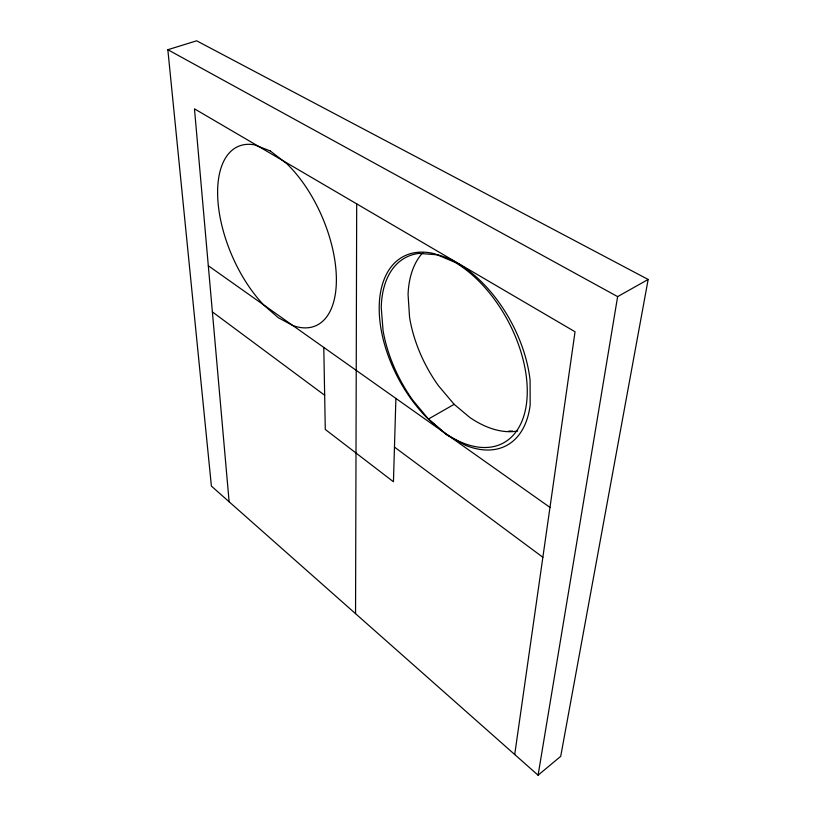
<?xml version="1.0" encoding="UTF-8"?>
<svg xmlns="http://www.w3.org/2000/svg" width="816" height="816" viewBox="0 0 816 816"><rect width="100%" height="100%" fill="white"/><g stroke="black" fill="none" stroke-linecap="round" stroke-linejoin="round"><path stroke-width="1.22" d="M355.552 613.663L356.694 203.867M395.893 398.422L393.445 481.766L325.288 429.451L323.789 347.432M514.712 754.525L575.045 331.765L194.473 108.844L229.123 501.779M538.081 775.2L617.63 296.626L648.159 279.46L196.646 40.8L167.841 49.715L211.395 486.091L538.081 775.2L560.714 756.35L648.159 279.46M428.441 419.026L454.155 404.328L469.863 417.496A104.101 63.179 61.8 0 0 517.67 431.021M167.841 49.715L617.63 296.626M208.315 265.751L549.984 507.409M212.384 311.896L324.666 395.26M394.465 447.086L542.864 557.267M454.155 404.328L438.518 385.815A104.968 63.832 61.7 0 1 409.55 317.169L408.071 294.474A104.968 63.832 61.7 0 1 422.872 252.623M512.611 431.042A104.03 63.23 61.8 0 1 508.878 431.032M437.672 254.837L419.006 253.399A106.682 62.557 61.7 0 0 381.245 307.703L383.071 330.592A106.682 62.557 61.7 0 0 412.733 400.146L428.737 419.383L446.525 434.724L465.1 445.148A106.682 62.557 61.7 0 0 530.165 404.92L530.094 380.266A106.682 62.557 61.7 0 0 437.672 254.837M270.382 151.031L254.714 144.881A97.696 49.062 66.7 0 0 217.79 198.849A97.696 49.062 66.7 0 0 263.599 304.858L278.185 317.659L292.852 325.543A97.696 49.062 66.7 0 0 336.304 275.522A97.696 49.062 66.7 0 0 286.753 163.669L270.382 151.031M454.889 262.283L434.775 253.807A105.794 61.914 61.8 0 0 379.318 303.266A105.794 61.914 61.8 0 0 426.523 417.384L444.149 432.531A105.794 61.914 61.8 0 0 527.075 397.555A105.794 61.914 61.8 0 0 454.889 262.283"/></g></svg>
